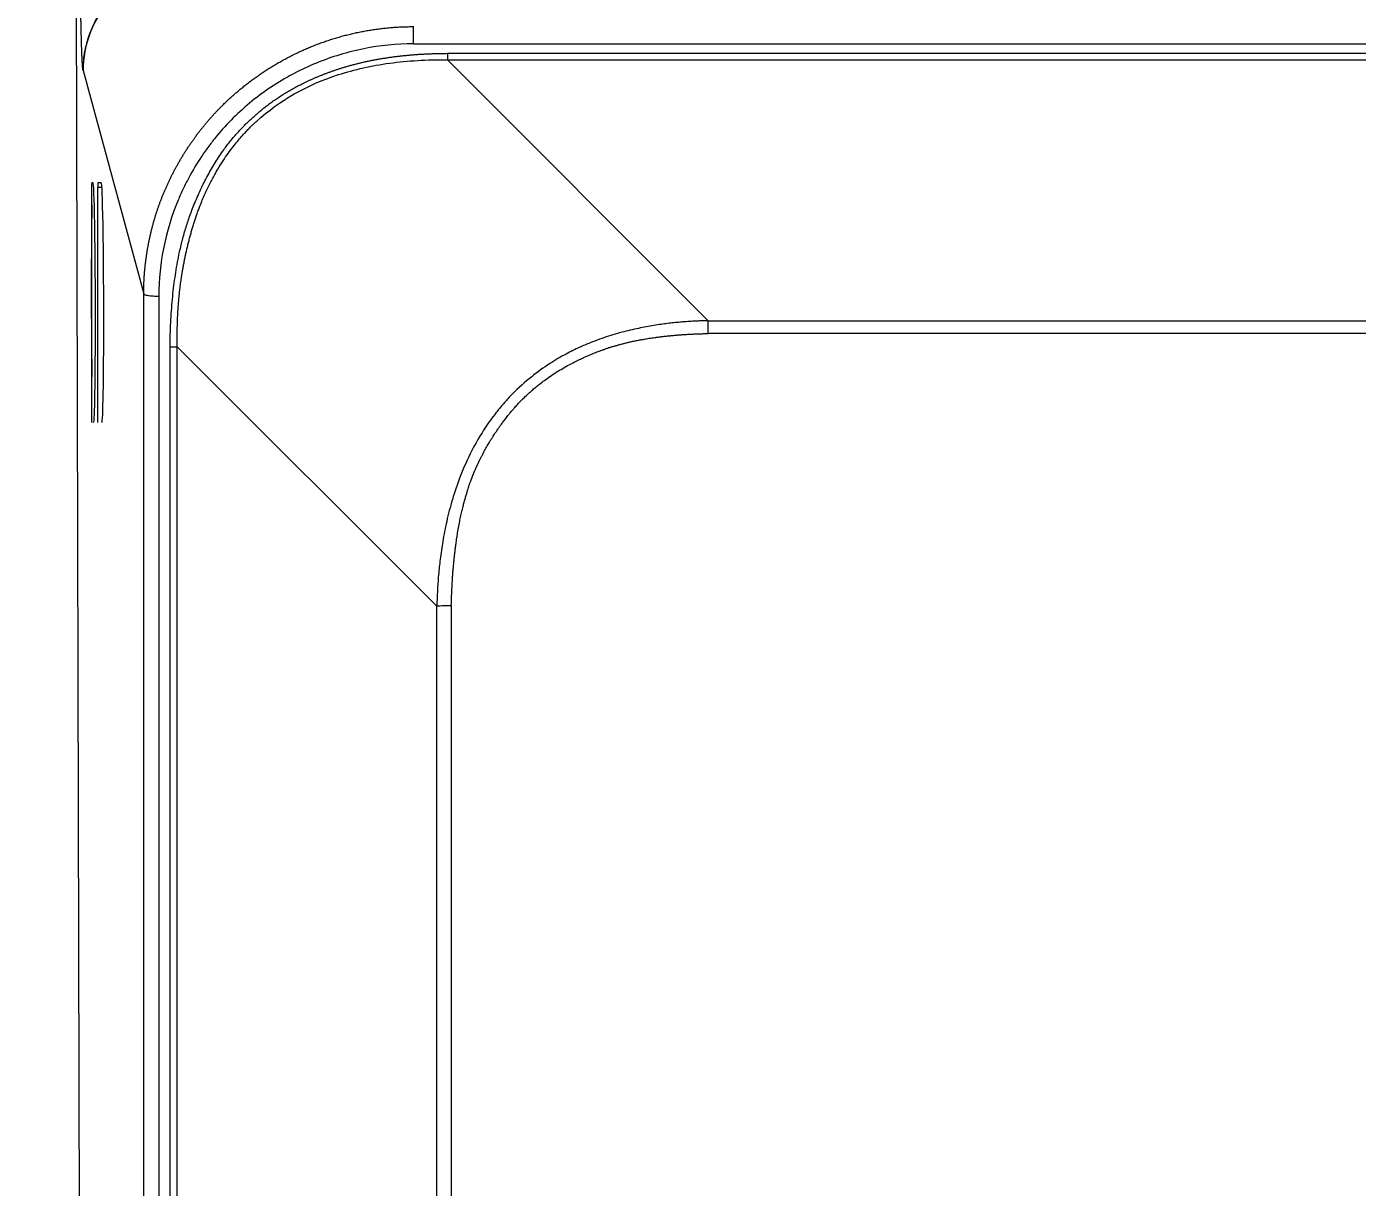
# Model space of a CAD drawing. Header units: millimetres. Extents: x 2433 to 4809, y -10272 to -6912.
# Drawn here: x 2935.08 to 2979.49, y -9137.45 to -9098.71 of the extents above; entities that cross this region are included whole.
import ezdxf

# ---------------------------------------------------------------- set-up
doc = ezdxf.new("R2010")
doc.units = ezdxf.units.MM
doc.layers.add('DIM', color=3, linetype='Continuous', lineweight=13)
doc.styles.add('ARIAL', font='arial.ttf')
doc.dimstyles.get("Standard").update_dxf_attribs({"dimtxt": 15, "dimasz": 15, "dimexe": 0.18, "dimexo": 0.0625, "dimgap": 4, "dimtad": 0, "dimtih": 1, "dimtoh": 1, "dimdec": 1, "dimdsep": 46, "dimtxsty": 'ARIAL', "dimcen": 0, "dimclrd": 3, "dimclre": 3, "dimclrt": 3, "dimadec": 0, "dimazin": 0, "dimtfac": 1, "dimtdec": 1, "dimtofl": 0, "dimtmove": 0, "dimatfit": 3, "dimfxl": 1, "dimtolj": 1, "dimtzin": 0, "dimarcsym": 0})

# ---------------------------------------------------------------- blocks, each defined once
blk = doc.blocks.new('*D48')
at = {"layer": 'Defpoints', "color": 0, "transparency": 16777216}
for p in [(3000.949, -9085.717), (2885.508, -9228.717), (3000.949, -9228.717)]:
    blk.add_point(p, dxfattribs=at)
at = {"layer": 'DIM', "color": 3, "lineweight": -2, "transparency": 16777216}
for p, q in [((3000.887, -9085.717), (2885.328, -9085.717)), ((2885.508, -9103.717), (2885.508, -9143.021)), ((2885.508, -9210.717), (2885.508, -9171.414)), ((3000.887, -9228.717), (2885.328, -9228.717))]:
    blk.add_line(p, q, dxfattribs=at)
at = {"layer": 'DIM', "color": 3, "transparency": 16777216}
for points in [[(2882.508, -9103.717), (2888.508, -9103.717), (2885.508, -9085.717)], [(2882.508, -9210.717), (2888.508, -9210.717), (2885.508, -9228.717)]]:
    blk.add_solid(points, dxfattribs=at)
at = {"layer": 'DIM', "color": 3, "transparency": 16777216, "insert": (2885.508, -9157.217), "char_height": 18, "attachment_point": 5, "style": 'ARIAL'}
blk.add_mtext('\\A1;143', dxfattribs=at)
blk = doc.blocks.new('*D50')
at = {"layer": 'Defpoints', "color": 0, "transparency": 16777216}
for p in [(2947.999, -9060.136), (2821.654, -9238.717), (2962.033, -9238.717)]:
    blk.add_point(p, dxfattribs=at)
at = {"layer": 'DIM', "color": 3, "lineweight": -2, "transparency": 16777216}
for p, q in [((2947.937, -9060.136), (2821.474, -9060.136)), ((2821.654, -9078.136), (2821.654, -9135.236)), ((2821.654, -9220.717), (2821.654, -9163.617)), ((2961.971, -9238.717), (2821.474, -9238.717))]:
    blk.add_line(p, q, dxfattribs=at)
at = {"layer": 'DIM', "color": 3, "transparency": 16777216}
for points in [[(2818.654, -9078.136), (2824.654, -9078.136), (2821.654, -9060.136)], [(2818.654, -9220.717), (2824.654, -9220.717), (2821.654, -9238.717)]]:
    blk.add_solid(points, dxfattribs=at)
at = {"layer": 'DIM', "color": 3, "transparency": 16777216, "insert": (2821.654, -9149.426), "char_height": 18, "attachment_point": 5, "style": 'ARIAL'}
blk.add_mtext('\\A1;178.5', dxfattribs=at)

msp = doc.modelspace()

# ---------------------------------------------------------------- linework, layer by layer
at = {"linetype": 'Continuous', "lineweight": 18}
for p, q in [((2936.713, -9089.75), (2937.034, -9217.208)), ((2937.263, -9103.917), (2937.263, -9103.949)), ((2937.301, -9103.917), (2937.263, -9103.917)), ((2937.263, -9111.917), (2937.263, -9103.949)), ((2937.461, -9103.917), (2937.461, -9104.073)), ((2937.577, -9103.917), (2937.461, -9103.917)), ((2937.461, -9111.917), (2937.461, -9104.073)), ((2938.991, -9202.647), (2938.991, -9107.63))]:
    msp.add_line(p, q, dxfattribs=at)
at = {"linetype": 'Continuous', "lineweight": 13}
for p, q in [((2947.992, -9099.279), (3440.007, -9099.279)), ((2949.124, -9099.599), (2949.124, -9099.814)), ((2949.124, -9099.599), (3438.875, -9099.599)), ((2936.971, -9100.176), (2938.991, -9107.63)), ((2949.124, -9099.814), (3438.875, -9099.814)), ((2949.124, -9099.814), (2957.832, -9108.522)), ((2937.31, -9103.949), (2937.263, -9103.949)), ((2937.597, -9104.073), (2937.461, -9104.073)), ((2939.491, -9107.701), (2939.491, -9202.748)), ((2957.832, -9108.952), (2957.832, -9108.522)), ((2957.832, -9108.522), (3430.167, -9108.522)), ((3430.167, -9108.952), (2957.832, -9108.952)), ((2939.871, -9200.237), (2939.871, -9109.4)), ((2940.112, -9200.228), (2940.112, -9109.391)), ((2948.774, -9118.054), (2940.112, -9109.391)), ((2948.774, -9200.313), (2948.774, -9118.054))]:
    msp.add_line(p, q, dxfattribs=at)
at = {"linetype": 'Continuous', "lineweight": 18}
for centre, start_param, end_param in [((2937.311, -9107.917), 4.567302, 6.283142), ((2937.588, -9107.917), 4.567302, 6.283142), ((2937.311, -9107.917), 0.611649, 1.425709), ((2937.311, -9107.917), 1.425709, 2.239786), ((2937.311, -9107.917), 3.141701, 4.567302), ((2937.588, -9107.917), 3.141701, 4.567302)]:
    msp.add_ellipse(centre, major_axis=(-0.01, 4), ratio=0.017272, start_param=start_param, end_param=end_param, dxfattribs=at)
at = {"linetype": 'Continuous', "lineweight": 13}
for centre, major_axis in [((2939.871, -9109.328), (-0.5, 0)), ((2949.256, -9118.18), (1, 0))]:
    msp.add_ellipse(centre, major_axis=major_axis, ratio=0.144536, start_param=1.570796, end_param=2.073426, dxfattribs=at)
for points, degree, knots in [([(2936.965, -9100.148), (2936.956, -9100.116), (2936.945, -9099.946), (2936.934, -9099.77), (2936.923, -9099.463), (2936.913, -9099.153), (2936.903, -9098.731), (2936.893, -9098.311), (2936.876, -9097.287), (2936.87, -9096.675), (2936.863, -9096.096), (2936.859, -9095.475), (2936.855, -9094.864), (2936.853, -9094.246), (2936.851, -9093.648), (2936.851, -9093.17)], 2, [0, 0, 0, 0.125, 0.125, 0.25, 0.25, 0.375, 0.375, 0.5, 0.625, 0.625, 0.75, 0.75, 0.875, 0.875, 1, 1, 1]), ([(2940.475, -9096.663), (2940.063, -9096.664), (2939.171, -9096.815), (2937.922, -9097.621), (2937.119, -9098.872), (2936.971, -9099.764), (2936.971, -9100.176)], 3, [0, 0, 0, 0, 0.249999, 0.500001, 0.750003, 1, 1, 1, 1]), ([(2938.991, -9107.63), (2938.991, -9107.614), (2938.991, -9107.582), (2938.991, -9107.535), (2938.992, -9107.487), (2938.993, -9107.439), (2938.994, -9107.391), (2938.996, -9107.343), (2938.997, -9107.295), (2938.999, -9107.246), (2939.002, -9107.198), (2939.004, -9107.149), (2939.007, -9107.101), (2939.01, -9107.052), (2939.013, -9107.003), (2939.017, -9106.954), (2939.021, -9106.905), (2939.025, -9106.856), (2939.03, -9106.807), (2939.035, -9106.758), (2939.04, -9106.709), (2939.045, -9106.659), (2939.051, -9106.61), (2939.057, -9106.56), (2939.063, -9106.511), (2939.069, -9106.461), (2939.076, -9106.411), (2939.083, -9106.362), (2939.091, -9106.312), (2939.098, -9106.262), (2939.106, -9106.212), (2939.115, -9106.162), (2939.123, -9106.112), (2939.132, -9106.062), (2939.141, -9106.012), (2939.151, -9105.962), (2939.16, -9105.912), (2939.171, -9105.862), (2939.181, -9105.812), (2939.192, -9105.761), (2939.203, -9105.711), (2939.214, -9105.661), (2939.226, -9105.611), (2939.238, -9105.56), (2939.25, -9105.51), (2939.262, -9105.46), (2939.275, -9105.409), (2939.289, -9105.359), (2939.302, -9105.309), (2939.316, -9105.258), (2939.33, -9105.208), (2939.345, -9105.158), (2939.359, -9105.108), (2939.374, -9105.057), (2939.39, -9105.007), (2939.406, -9104.957), (2939.422, -9104.907), (2939.438, -9104.856), (2939.455, -9104.806), (2939.472, -9104.756), (2939.49, -9104.706), (2939.507, -9104.656), (2939.525, -9104.606), (2939.544, -9104.556), (2939.563, -9104.506), (2939.582, -9104.456), (2939.601, -9104.406), (2939.621, -9104.356), (2939.641, -9104.306), (2939.662, -9104.256), (2939.682, -9104.207), (2939.704, -9104.157), (2939.725, -9104.108), (2939.747, -9104.058), (2939.769, -9104.009), (2939.792, -9103.959), (2939.814, -9103.91), (2939.838, -9103.861), (2939.861, -9103.812), (2939.885, -9103.763), (2939.909, -9103.714), (2939.933, -9103.665), (2939.958, -9103.616), (2939.983, -9103.567), (2940.009, -9103.519), (2940.035, -9103.47), (2940.061, -9103.422), (2940.087, -9103.374), (2940.114, -9103.326), (2940.141, -9103.278), (2940.168, -9103.23), (2940.196, -9103.182), (2940.224, -9103.134), (2940.252, -9103.087), (2940.281, -9103.039), (2940.31, -9102.992), (2940.339, -9102.945), (2940.369, -9102.898), (2940.398, -9102.851), (2940.429, -9102.804), (2940.459, -9102.758), (2940.49, -9102.712), (2940.521, -9102.665), (2940.552, -9102.619), (2940.584, -9102.573), (2940.616, -9102.528), (2940.648, -9102.482), (2940.681, -9102.437), (2940.713, -9102.392), (2940.747, -9102.347), (2940.78, -9102.302), (2940.814, -9102.257), (2940.848, -9102.213), (2940.882, -9102.168), (2940.917, -9102.124), (2940.952, -9102.08), (2940.987, -9102.037), (2941.022, -9101.993), (2941.058, -9101.95), (2941.094, -9101.907), (2941.13, -9101.864), (2941.167, -9101.821), (2941.204, -9101.779), (2941.241, -9101.737), (2941.278, -9101.695), (2941.316, -9101.653), (2941.354, -9101.612), (2941.392, -9101.571), (2941.431, -9101.53), (2941.469, -9101.489), (2941.509, -9101.448), (2941.548, -9101.408), (2941.587, -9101.368), (2941.631, -9101.324), (2941.68, -9101.276), (2941.734, -9101.225), (2941.788, -9101.173), (2941.843, -9101.122), (2941.898, -9101.071), (2941.954, -9101.02), (2942.011, -9100.97), (2942.069, -9100.92), (2942.127, -9100.87), (2942.186, -9100.821), (2942.245, -9100.772), (2942.305, -9100.723), (2942.366, -9100.674), (2942.427, -9100.626), (2942.489, -9100.578), (2942.552, -9100.531), (2942.615, -9100.484), (2942.679, -9100.437), (2942.744, -9100.39), (2942.809, -9100.345), (2942.875, -9100.299), (2942.941, -9100.254), (2943.008, -9100.209), (2943.076, -9100.165), (2943.144, -9100.121), (2943.213, -9100.078), (2943.282, -9100.035), (2943.352, -9099.993), (2943.423, -9099.951), (2943.494, -9099.91), (2943.565, -9099.869), (2943.638, -9099.829), (2943.71, -9099.789), (2943.784, -9099.75), (2943.857, -9099.711), (2943.932, -9099.673), (2944.006, -9099.636), (2944.082, -9099.599), (2944.157, -9099.563), (2944.234, -9099.527), (2944.31, -9099.493), (2944.388, -9099.458), (2944.465, -9099.425), (2944.543, -9099.392), (2944.622, -9099.36), (2944.701, -9099.328), (2944.78, -9099.298), (2944.86, -9099.268), (2944.94, -9099.238), (2945.02, -9099.21), (2945.101, -9099.182), (2945.183, -9099.155), (2945.264, -9099.129), (2945.346, -9099.103), (2945.429, -9099.079), (2945.511, -9099.055), (2945.594, -9099.031), (2945.677, -9099.009), (2945.761, -9098.987), (2945.845, -9098.967), (2945.929, -9098.946), (2946.013, -9098.927), (2946.098, -9098.909), (2946.182, -9098.891), (2946.267, -9098.874), (2946.353, -9098.858), (2946.438, -9098.842), (2946.524, -9098.828), (2946.609, -9098.814), (2946.695, -9098.801), (2946.781, -9098.789), (2946.868, -9098.778), (2946.954, -9098.768), (2947.04, -9098.758), (2947.127, -9098.749), (2947.213, -9098.741), (2947.3, -9098.734), (2947.386, -9098.728), (2947.473, -9098.722), (2947.559, -9098.718), (2947.646, -9098.714), (2947.732, -9098.711), (2947.819, -9098.709), (2947.905, -9098.707), (2947.963, -9098.707), (2947.992, -9098.707)], 3, [0, 0, 0, 0, 0.003398, 0.006804, 0.010219, 0.013642, 0.017073, 0.020512, 0.023959, 0.027414, 0.030876, 0.034347, 0.037825, 0.041311, 0.044804, 0.048305, 0.051813, 0.055329, 0.058851, 0.062381, 0.065919, 0.069463, 0.073014, 0.076572, 0.080137, 0.083709, 0.087288, 0.090873, 0.094465, 0.098064, 0.101669, 0.105281, 0.108899, 0.112524, 0.116155, 0.119792, 0.123435, 0.127085, 0.130741, 0.134403, 0.138071, 0.141745, 0.145426, 0.149112, 0.152804, 0.156502, 0.160206, 0.163916, 0.167631, 0.171353, 0.17508, 0.178813, 0.182551, 0.186296, 0.190046, 0.193801, 0.197563, 0.20133, 0.205103, 0.208881, 0.212665, 0.216454, 0.220249, 0.22405, 0.227857, 0.231668, 0.235486, 0.239309, 0.243138, 0.246973, 0.250812, 0.254658, 0.258508, 0.262364, 0.266224, 0.27009, 0.273961, 0.277836, 0.281716, 0.285601, 0.28949, 0.293384, 0.297282, 0.301185, 0.305091, 0.309002, 0.312916, 0.316835, 0.320757, 0.324683, 0.328613, 0.332546, 0.336482, 0.340422, 0.344366, 0.348312, 0.352261, 0.356214, 0.360169, 0.364127, 0.368088, 0.372051, 0.376017, 0.379985, 0.383956, 0.387929, 0.391905, 0.395882, 0.399861, 0.403843, 0.407826, 0.411811, 0.415798, 0.419786, 0.423776, 0.427768, 0.431761, 0.435755, 0.439751, 0.443748, 0.447746, 0.451745, 0.455745, 0.459746, 0.463748, 0.467751, 0.471754, 0.475758, 0.479763, 0.483769, 0.487775, 0.491781, 0.495788, 0.499796, 0.505066, 0.510358, 0.515672, 0.521008, 0.526365, 0.531744, 0.537143, 0.542564, 0.548006, 0.553469, 0.558952, 0.564455, 0.569979, 0.575523, 0.581086, 0.586669, 0.592271, 0.597892, 0.603532, 0.609191, 0.614868, 0.620562, 0.626275, 0.632004, 0.637751, 0.643514, 0.649294, 0.65509, 0.660901, 0.666728, 0.67257, 0.678426, 0.684296, 0.69018, 0.696078, 0.701988, 0.707911, 0.713846, 0.719792, 0.72575, 0.731718, 0.737697, 0.743685, 0.749683, 0.75569, 0.761704, 0.767727, 0.773758, 0.779797, 0.785843, 0.791896, 0.797957, 0.804025, 0.810099, 0.81618, 0.822268, 0.828362, 0.834461, 0.840566, 0.846677, 0.852792, 0.858913, 0.865037, 0.871166, 0.877298, 0.883433, 0.889572, 0.895713, 0.901855, 0.908, 0.914145, 0.920291, 0.926438, 0.932583, 0.938728, 0.944872, 0.951013, 0.957152, 0.963288, 0.96942, 0.975547, 0.98167, 0.987787, 0.993897, 1, 1, 1, 1]), ([(2947.992, -9099.279), (2947.992, -9099.217), (2947.992, -9099.148), (2947.992, -9099.01), (2947.992, -9098.941), (2947.992, -9098.826), (2947.992, -9098.78), (2947.992, -9098.721), (2947.992, -9098.708), (2947.992, -9098.707)], 3, [0, 0, 0, 0, 0.25, 0.25, 0.5, 0.5, 0.75, 0.75, 1, 1, 1, 1]), ([(2938.991, -9107.63), (2938.992, -9107.639), (2939.003, -9107.648), (2939.053, -9107.665), (2939.092, -9107.673), (2939.189, -9107.687), (2939.248, -9107.693), (2939.369, -9107.7), (2939.432, -9107.701), (2939.491, -9107.701)], 3, [0, 0, 0, 0, 0.25, 0.25, 0.5, 0.5, 0.75, 0.75, 1, 1, 1, 1])]:
    msp.add_open_spline(points, degree=degree, knots=knots, dxfattribs=at)
at = {"linetype": 'Continuous', "lineweight": 18}
for points, degree, knots in [([(2940.459, -9096.656), (2940.254, -9096.657), (2939.828, -9096.695), (2939.171, -9096.883), (2938.537, -9097.21), (2937.971, -9097.669), (2937.513, -9098.235), (2937.187, -9098.867), (2937.002, -9099.52), (2936.965, -9099.944), (2936.965, -9100.148)], 3, [0, 0, 0, 0, 0.124945, 0.250048, 0.375152, 0.500255, 0.625358, 0.750462, 0.875565, 1, 1, 1, 1]), ([(2947.992, -9099.279), (2947.426, -9099.283), (2946.597, -9099.367), (2945.797, -9099.567), (2945.27, -9099.727), (2945.012, -9099.818), (2944.494, -9100.031), (2944.115, -9100.208), (2943.751, -9100.411), (2943.512, -9100.553), (2943.396, -9100.625), (2942.807, -9101.013), (2942.374, -9101.364), (2941.785, -9101.949), (2941.505, -9102.256), (2941.248, -9102.585), (2941.081, -9102.809), (2940.999, -9102.925), (2940.769, -9103.271), (2940.555, -9103.626), (2940.368, -9103.996), (2940.249, -9104.247), (2940.192, -9104.374), (2939.715, -9105.519), (2939.499, -9106.585), (2939.491, -9107.701)], 3, [0, 0, 0, 0, 0.125, 0.1875, 0.1875, 0.25, 0.25, 0.3125, 0.34375, 0.34375, 0.375, 0.375, 0.5, 0.5, 0.5625, 0.59375, 0.59375, 0.625, 0.625, 0.6875, 0.71875, 0.71875, 0.75, 0.75, 1, 1, 1, 1]), ([(2942.645, -9101.734), (2943.177, -9101.237), (2943.855, -9100.844), (2944.542, -9100.447), (2945.342, -9100.172), (2946.169, -9099.887), (2947.099, -9099.747), (2948.032, -9099.606), (2949.124, -9099.599)], 2, [0, 0, 0, 0.25, 0.25, 0.5, 0.5, 0.75, 0.75, 1, 1, 1]), ([(2942.764, -9101.859), (2943.522, -9101.172), (2944.434, -9100.653), (2946.028, -9100.138), (2946.596, -9100.01), (2947.805, -9099.845), (2948.447, -9099.807), (2949.124, -9099.814)], 3, [0, 0, 0, 0, 0.5, 0.5, 0.75, 0.75, 1, 1, 1, 1]), ([(2939.871, -9109.4), (2939.897, -9106.725), (2940.556, -9104.952), (2941.329, -9102.874), (2942.645, -9101.734)], 2, [0, 0, 0, 0.5, 0.5, 1, 1, 1]), ([(2940.112, -9109.391), (2940.112, -9109.37), (2940.111, -9109.328), (2940.11, -9109.266), (2940.109, -9109.204), (2940.109, -9109.143), (2940.109, -9109.082), (2940.109, -9109.022), (2940.109, -9108.963), (2940.11, -9108.904), (2940.111, -9108.845), (2940.112, -9108.787), (2940.113, -9108.73), (2940.114, -9108.674), (2940.116, -9108.618), (2940.118, -9108.562), (2940.12, -9108.507), (2940.122, -9108.453), (2940.124, -9108.399), (2940.127, -9108.346), (2940.129, -9108.293), (2940.132, -9108.241), (2940.135, -9108.189), (2940.138, -9108.138), (2940.142, -9108.087), (2940.145, -9108.037), (2940.149, -9107.988), (2940.153, -9107.939), (2940.157, -9107.89), (2940.161, -9107.842), (2940.165, -9107.795), (2940.169, -9107.748), (2940.174, -9107.701), (2940.178, -9107.655), (2940.183, -9107.61), (2940.188, -9107.565), (2940.193, -9107.52), (2940.198, -9107.477), (2940.203, -9107.433), (2940.208, -9107.39), (2940.213, -9107.348), (2940.219, -9107.306), (2940.224, -9107.264), (2940.23, -9107.223), (2940.236, -9107.182), (2940.241, -9107.142), (2940.247, -9107.103), (2940.253, -9107.064), (2940.259, -9107.025), (2940.265, -9106.987), (2940.271, -9106.949), (2940.278, -9106.912), (2940.284, -9106.875), (2940.29, -9106.838), (2940.303, -9106.766), (2940.322, -9106.659), (2940.35, -9106.516), (2940.379, -9106.374), (2940.41, -9106.232), (2940.442, -9106.09), (2940.477, -9105.949), (2940.512, -9105.808), (2940.55, -9105.667), (2940.589, -9105.527), (2940.63, -9105.388), (2940.674, -9105.249), (2940.719, -9105.111), (2940.766, -9104.974), (2940.815, -9104.837), (2940.9, -9104.61), (2941.026, -9104.306), (2941.2, -9103.941), (2941.375, -9103.614), (2941.549, -9103.322), (2941.719, -9103.063), (2941.883, -9102.834), (2942.039, -9102.633), (2942.185, -9102.458), (2942.318, -9102.307), (2942.438, -9102.178), (2942.543, -9102.071), (2942.632, -9101.984), (2942.704, -9101.915), (2942.746, -9101.876), (2942.764, -9101.859)], 3, [0, 0, 0, 0, 0.007686, 0.015298, 0.022837, 0.030303, 0.037697, 0.045018, 0.052269, 0.059448, 0.066557, 0.073596, 0.080566, 0.087467, 0.0943, 0.101064, 0.107761, 0.114392, 0.120955, 0.127453, 0.133885, 0.140252, 0.146554, 0.152792, 0.158967, 0.165077, 0.171125, 0.177111, 0.183034, 0.188896, 0.194696, 0.200436, 0.206115, 0.211734, 0.217294, 0.222794, 0.228236, 0.233618, 0.238943, 0.24421, 0.24942, 0.254573, 0.259669, 0.264708, 0.269692, 0.27462, 0.279493, 0.284311, 0.289075, 0.293784, 0.298439, 0.30304, 0.307588, 0.312084, 0.316526, 0.334204, 0.351886, 0.36957, 0.387255, 0.404939, 0.422623, 0.440304, 0.457983, 0.475659, 0.493331, 0.511, 0.528666, 0.546329, 0.56399, 0.58165, 0.634912, 0.683879, 0.728831, 0.770001, 0.807579, 0.841717, 0.872531, 0.900109, 0.924514, 0.94579, 0.963964, 0.979052, 0.991063, 1, 1, 1, 1]), ([(2957.832, -9108.522), (2957.808, -9108.523), (2957.755, -9108.524), (2957.667, -9108.527), (2957.562, -9108.531), (2957.439, -9108.536), (2957.299, -9108.543), (2957.142, -9108.553), (2956.97, -9108.566), (2956.782, -9108.583), (2956.578, -9108.604), (2956.361, -9108.631), (2956.13, -9108.663), (2955.885, -9108.703), (2955.629, -9108.75), (2955.361, -9108.806), (2955.083, -9108.873), (2954.795, -9108.95), (2954.499, -9109.04), (2954.195, -9109.143), (2953.874, -9109.265), (2953.501, -9109.426), (2953.049, -9109.649), (2952.507, -9109.968), (2951.897, -9110.406), (2951.399, -9110.854), (2950.998, -9111.285), (2950.671, -9111.682), (2950.299, -9112.212), (2949.904, -9112.899), (2949.558, -9113.676), (2949.288, -9114.47), (2949.1, -9115.197), (2948.97, -9115.864), (2948.885, -9116.457), (2948.832, -9116.967), (2948.801, -9117.384), (2948.785, -9117.701), (2948.778, -9117.913), (2948.775, -9118.019), (2948.774, -9118.054)], 3, [0, 0, 0, 0, 0.004711, 0.010618, 0.017706, 0.025957, 0.035348, 0.045855, 0.057452, 0.070109, 0.083797, 0.098483, 0.114133, 0.130715, 0.148195, 0.166539, 0.185715, 0.205694, 0.22645, 0.247959, 0.270203, 0.295599, 0.329544, 0.371743, 0.422066, 0.480717, 0.506597, 0.541038, 0.584408, 0.637395, 0.701124, 0.756269, 0.807116, 0.853159, 0.893845, 0.928628, 0.957012, 0.978571, 0.992975, 1, 1, 1, 1]), ([(2949.256, -9118.036), (2949.257, -9118.01), (2949.258, -9117.958), (2949.26, -9117.879), (2949.263, -9117.801), (2949.266, -9117.723), (2949.269, -9117.645), (2949.272, -9117.567), (2949.276, -9117.489), (2949.28, -9117.411), (2949.284, -9117.334), (2949.289, -9117.256), (2949.293, -9117.179), (2949.299, -9117.102), (2949.304, -9117.025), (2949.31, -9116.948), (2949.316, -9116.871), (2949.322, -9116.794), (2949.329, -9116.718), (2949.336, -9116.641), (2949.343, -9116.565), (2949.351, -9116.489), (2949.359, -9116.413), (2949.367, -9116.337), (2949.376, -9116.261), (2949.385, -9116.186), (2949.394, -9116.11), (2949.404, -9116.035), (2949.414, -9115.96), (2949.425, -9115.885), (2949.435, -9115.81), (2949.447, -9115.736), (2949.466, -9115.61), (2949.495, -9115.438), (2949.535, -9115.227), (2949.576, -9115.032), (2949.617, -9114.854), (2949.657, -9114.692), (2949.696, -9114.544), (2949.733, -9114.412), (2949.768, -9114.293), (2949.8, -9114.188), (2949.83, -9114.097), (2949.855, -9114.019), (2949.878, -9113.954), (2949.896, -9113.901), (2949.91, -9113.862), (2949.92, -9113.834), (2949.929, -9113.811), (2949.937, -9113.788), (2949.948, -9113.762), (2949.958, -9113.735), (2949.968, -9113.708), (2949.979, -9113.681), (2949.99, -9113.654), (2950.001, -9113.627), (2950.013, -9113.599), (2950.024, -9113.571), (2950.036, -9113.543), (2950.048, -9113.515), (2950.06, -9113.487), (2950.073, -9113.458), (2950.085, -9113.43), (2950.098, -9113.401), (2950.111, -9113.372), (2950.125, -9113.343), (2950.138, -9113.313), (2950.152, -9113.284), (2950.166, -9113.254), (2950.18, -9113.224), (2950.195, -9113.194), (2950.209, -9113.164), (2950.224, -9113.134), (2950.24, -9113.103), (2950.255, -9113.073), (2950.297, -9112.991), (2950.363, -9112.866), (2950.452, -9112.709), (2950.53, -9112.576), (2950.597, -9112.468), (2950.651, -9112.383), (2950.692, -9112.32), (2950.727, -9112.266), (2950.764, -9112.211), (2950.81, -9112.143), (2950.866, -9112.062), (2950.932, -9111.969), (2951.01, -9111.864), (2951.1, -9111.748), (2951.175, -9111.655), (2951.239, -9111.578), (2951.295, -9111.512), (2951.374, -9111.42), (2951.479, -9111.304), (2951.611, -9111.166), (2951.737, -9111.042), (2951.851, -9110.936), (2951.951, -9110.847), (2952.069, -9110.745), (2952.209, -9110.632), (2952.371, -9110.509), (2952.556, -9110.377), (2952.828, -9110.198), (2953.156, -9110.006), (2953.461, -9109.851), (2953.659, -9109.758), (2953.777, -9109.705), (2953.886, -9109.658), (2953.984, -9109.617), (2954.072, -9109.582), (2954.15, -9109.552), (2954.216, -9109.528), (2954.272, -9109.507), (2954.316, -9109.491), (2954.349, -9109.48), (2954.37, -9109.472), (2954.392, -9109.465), (2954.42, -9109.455), (2954.459, -9109.442), (2954.498, -9109.429), (2954.54, -9109.416), (2954.584, -9109.402), (2954.629, -9109.388), (2954.676, -9109.374), (2954.725, -9109.36), (2954.776, -9109.345), (2954.829, -9109.331), (2954.883, -9109.316), (2954.94, -9109.301), (2954.998, -9109.286), (2955.059, -9109.271), (2955.121, -9109.255), (2955.185, -9109.24), (2955.252, -9109.225), (2955.32, -9109.21), (2955.391, -9109.195), (2955.464, -9109.181), (2955.539, -9109.166), (2955.616, -9109.152), (2955.695, -9109.138), (2955.777, -9109.124), (2955.86, -9109.11), (2955.953, -9109.096), (2956.054, -9109.082), (2956.164, -9109.067), (2956.275, -9109.053), (2956.387, -9109.04), (2956.5, -9109.028), (2956.615, -9109.017), (2956.731, -9109.006), (2956.848, -9108.997), (2956.966, -9108.988), (2957.086, -9108.98), (2957.207, -9108.973), (2957.329, -9108.967), (2957.453, -9108.962), (2957.578, -9108.958), (2957.704, -9108.954), (2957.789, -9108.953), (2957.832, -9108.952)], 3, [0, 0, 0, 0, 0.00554, 0.011074, 0.016601, 0.022121, 0.027634, 0.033141, 0.03864, 0.044132, 0.049617, 0.055095, 0.060566, 0.06603, 0.071486, 0.076935, 0.082377, 0.087811, 0.093238, 0.098657, 0.104069, 0.109474, 0.11487, 0.120259, 0.125641, 0.131014, 0.13638, 0.141739, 0.147089, 0.152432, 0.157767, 0.163094, 0.168414, 0.184768, 0.199928, 0.213936, 0.226827, 0.238633, 0.249383, 0.259103, 0.267815, 0.275539, 0.282292, 0.288087, 0.292938, 0.296855, 0.299844, 0.301912, 0.303063, 0.30504, 0.307036, 0.309049, 0.311081, 0.313132, 0.3152, 0.317286, 0.31939, 0.321512, 0.323652, 0.32581, 0.327985, 0.330178, 0.332388, 0.334616, 0.336861, 0.339123, 0.341403, 0.3437, 0.346013, 0.348344, 0.350692, 0.353056, 0.355438, 0.357836, 0.36025, 0.362682, 0.37734, 0.390049, 0.400858, 0.409805, 0.416921, 0.422226, 0.425709, 0.430351, 0.436144, 0.443081, 0.451152, 0.460348, 0.470661, 0.482083, 0.485671, 0.491736, 0.500268, 0.511259, 0.524704, 0.540602, 0.548339, 0.55769, 0.568661, 0.581262, 0.595507, 0.611421, 0.629039, 0.664012, 0.691138, 0.700978, 0.710034, 0.718296, 0.725752, 0.732392, 0.738206, 0.743186, 0.747322, 0.750608, 0.753038, 0.754609, 0.755317, 0.758012, 0.760828, 0.763768, 0.766832, 0.77002, 0.773334, 0.776774, 0.780341, 0.784037, 0.787862, 0.791817, 0.795904, 0.800124, 0.804478, 0.808967, 0.813593, 0.818357, 0.823262, 0.828307, 0.833496, 0.838829, 0.844309, 0.849937, 0.855716, 0.861647, 0.867733, 0.875382, 0.883107, 0.89091, 0.898792, 0.906753, 0.914796, 0.922922, 0.931131, 0.939426, 0.947808, 0.956278, 0.964837, 0.973488, 0.982231, 0.991068, 1, 1, 1, 1])]:
    msp.add_open_spline(points, degree=degree, knots=knots, dxfattribs=at)
msp.add_open_spline([(2936.971, -9100.176), (2936.969, -9100.168), (2936.967, -9100.158), (2936.965, -9100.148)], degree=3, dxfattribs=at)
at = {"linetype": 'Continuous', "lineweight": 13}
msp.add_open_spline([(2949.256, -9118.036), (2949.256, -9145.456), (2949.256, -9172.875), (2949.256, -9200.295)], degree=3, dxfattribs=at)

# ---------------------------------------------------------------- dimensions: what is measured, and where the dimension line sits
at = {"layer": 'DIM', "color": 3}
dim = msp.add_linear_dim(base=(2821.654, -9238.717), p1=(2947.999, -9060.136), p2=(2962.033, -9238.717), angle=90, text='178.5', dimstyle='Standard', override={"dimtxt": 18, "dimasz": 18, "dimgap": 5}, dxfattribs=at)
dim.commit()
dim.dimension.update_dxf_attribs({"geometry": '*D50', "text_midpoint": (2821.654, -9149.426)})
dim = msp.add_linear_dim(base=(2885.508, -9228.717), p1=(3000.949, -9085.717), p2=(3000.949, -9228.717), angle=90, dimstyle='Standard', override={"dimtxt": 18, "dimasz": 18, "dimgap": 5}, dxfattribs=at)
dim.commit()
dim.dimension.update_dxf_attribs({"geometry": '*D48', "text_midpoint": (2885.508, -9157.217)})

doc.saveas('drawing.dxf')
